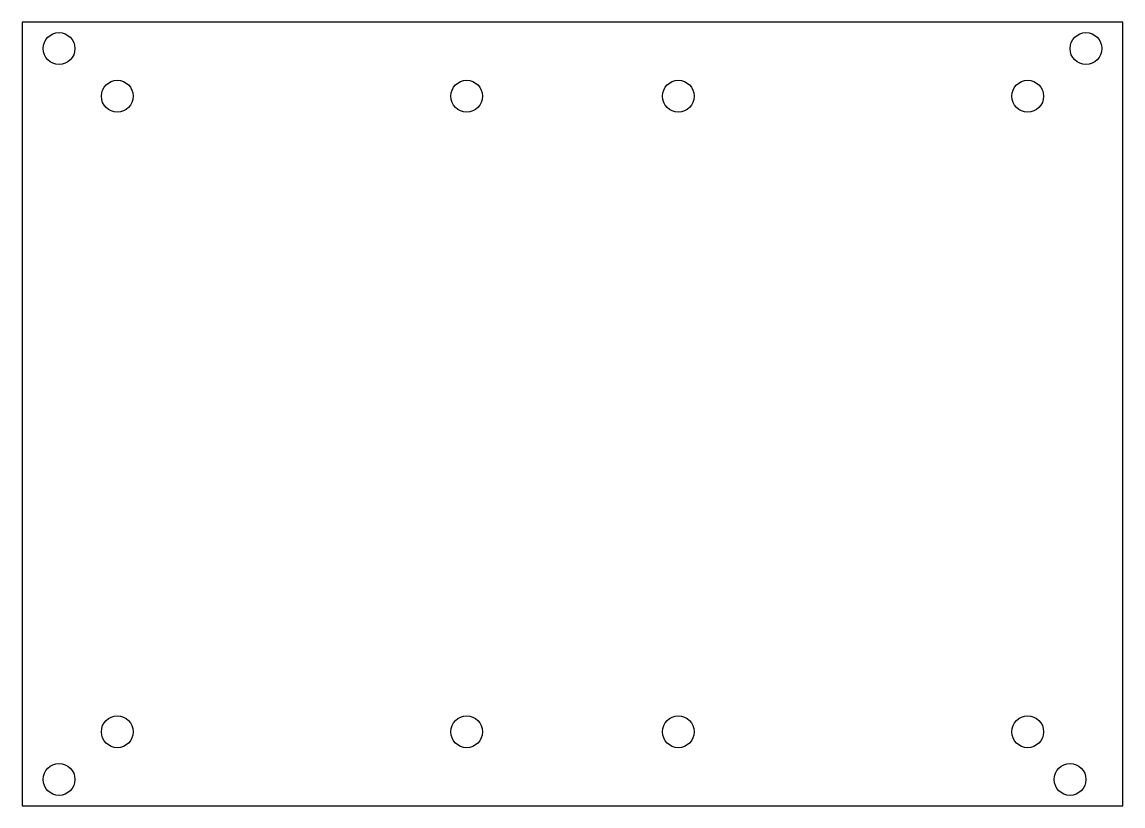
# Model space of a CAD drawing. Header units: millimetres. Extents: x -52 to 52, y -37 to 37.
import ezdxf

# ---------------------------------------------------------------- set-up
doc = ezdxf.new("R2010")
doc.units = ezdxf.units.MM

msp = doc.modelspace()

# ---------------------------------------------------------------- linework, layer by layer
at = {"color": 7, "linetype": 'Continuous', "lineweight": 25}
for p, q in [((-52, 37), (-52, -37)), ((52, 37), (-52, 37)), ((52, -37), (52, 37)), ((-52, -37), (52, -37))]:
    msp.add_line(p, q, dxfattribs=at)
for centre in [(-48.5, 34.5), (48.5, 34.5), (-43, 30), (-10, 30), (10, 30), (43, 30), (-43, -30), (-10, -30), (10, -30), (43, -30), (-48.5, -34.5), (47, -34.5)]:
    msp.add_circle(centre, 1.5, dxfattribs=at)

doc.saveas('drawing.dxf')
